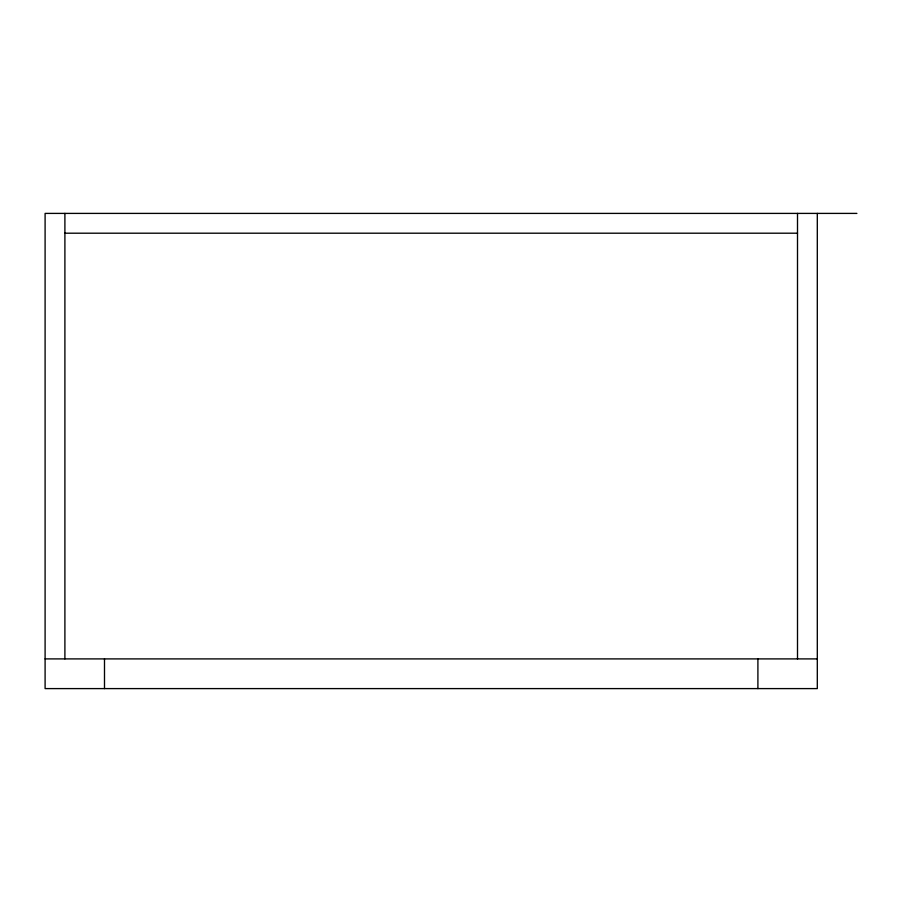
<?xml version="1.0" encoding="UTF-8"?>
<svg xmlns="http://www.w3.org/2000/svg" width="902" height="902" viewBox="0 0 902 902"><rect width="100%" height="100%" fill="white"/><g stroke="black" fill="none" stroke-linecap="round" stroke-linejoin="round"><path stroke-width="1.35" d="M856.9 213.402L45.1 213.402L45.1 688.598L817.302 688.598L817.302 213.402M64.899 233.201L797.503 233.201M45.1 658.9L817.302 658.9M797.503 213.402L797.503 658.9M757.905 658.9L757.905 688.598M104.497 658.9L104.497 688.598M64.899 213.402L64.899 658.9"/></g></svg>
